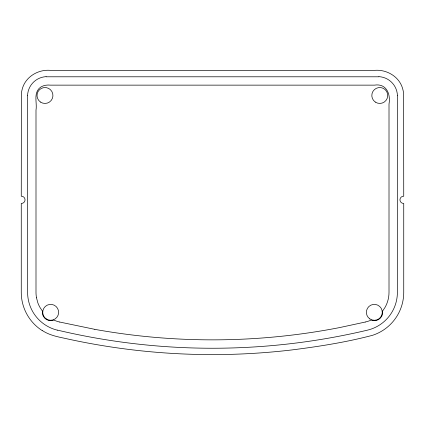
<?xml version="1.0" encoding="UTF-8"?>
<svg xmlns="http://www.w3.org/2000/svg" width="425" height="425" viewBox="0 0 425 425"><rect width="100%" height="100%" fill="white"/><g stroke="black" fill="none" stroke-linecap="round" stroke-linejoin="round"><path stroke-width="0.64" d="M27.625 95.487L27.609 292.118A38.903 38.903 0 0 0 57.476 330.193M365.33 322.033L339.628 327.579A664.434 664.434 0 0 1 94.86 329.364M365.394 322.017L368.464 321.135A30.595 30.595 0 0 0 371.137 320.073A8.351 8.351 0 0 0 382.58 311.058L384.853 307.695A30.467 30.467 0 0 0 389.008 292.347L389.008 104.056C390.798 94.1 386.399 83.162 374.467 85.138L50.532 85.138C45.693 84.586 40.168 85.898 37.607 90.435C34.25 96.438 37.097 103.79 35.998 110.187L35.998 292.118A32.056 32.056 0 0 0 36.492 297.755M46.123 76.792L378.877 76.792M94.86 329.354L59.718 322.044M59.665 322.033L59.325 321.953A30.605 30.605 0 0 1 53.826 320.057A8.351 8.351 0 0 1 42.42 311.058L40.253 307.875A30.159 30.159 0 0 1 37.793 302.669L36.492 297.755M42.314 330.549C48.758 334.815 56.382 336.6 63.84 338.114C125.423 351.942 188.939 357.138 251.951 353.446A679.798 679.798 0 0 0 291.268 350.009C318.591 346.566 345.95 342.316 372.608 335.288C378.521 333.354 384.025 330.188 388.663 326.039A45.188 45.188 0 0 0 403.739 292.347L403.739 203.405A3.591 3.591 0 0 1 399.962 199.819A3.591 3.591 0 0 1 403.739 196.233L403.612 93.633A25.957 25.957 0 0 0 402.9 89.622C399.925 76.84 386.681 69.036 374.09 70.401L50.91 70.401C38.319 69.036 25.075 76.84 22.105 89.622A25.952 25.952 0 0 0 21.388 93.633L21.261 196.233A3.591 3.591 0 0 1 25.043 199.819A3.591 3.591 0 0 1 21.261 203.405L21.261 292.118A45.411 45.411 0 0 0 42.261 330.634M397.375 95.487L397.391 292.347A38.84 38.84 0 0 1 367.508 330.135A672.419 672.419 0 0 1 57.492 330.129M27.572 95.482A19.598 19.598 0 0 1 46.118 76.649M378.882 76.649A19.598 19.598 0 0 1 397.428 95.482M375.312 102.074A7.963 7.963 0 0 0 387.712 96.05A7.963 7.963 0 0 0 376.295 88.32A7.963 7.963 0 0 0 375.312 102.074M369.862 318.92A7.963 7.963 0 0 0 382.266 312.896A7.963 7.963 0 0 0 370.85 305.166A7.963 7.963 0 0 0 369.862 318.92M46.213 318.92A7.963 7.963 0 0 0 58.613 312.896A7.963 7.963 0 0 0 47.196 305.166A7.963 7.963 0 0 0 46.213 318.92M40.513 102.074A7.963 7.963 0 0 0 52.918 96.05A7.963 7.963 0 0 0 41.496 88.32A7.963 7.963 0 0 0 40.513 102.074"/></g></svg>
